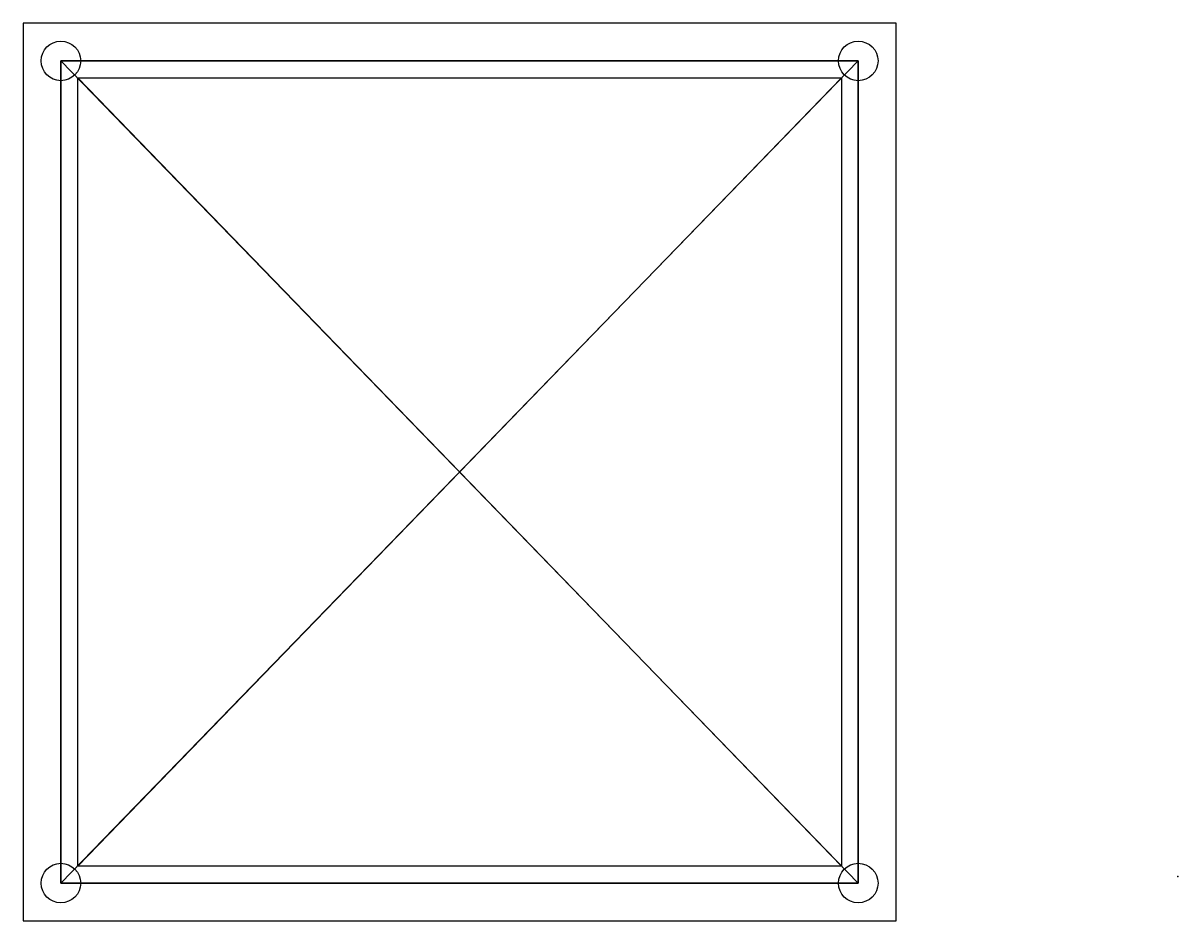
# Model space of a CAD drawing. Header units: millimetres. Extents: x -137 to 0, y -5 to 102.
import ezdxf

# ---------------------------------------------------------------- set-up
doc = ezdxf.new("R2010")
doc.units = ezdxf.units.MM
doc.header["$MEASUREMENT"] = 0
for name, color, linetype in [('OmniSort v1_Sketch1', 7, 'Continuous'), ('OmniSort v1_Sketch2', 7, 'Continuous'), ('OmniSort v1_Sketch3', 7, 'Continuous')]:
    doc.layers.add(name, color=color, linetype=linetype)

msp = doc.modelspace()

# ---------------------------------------------------------------- linework, layer by layer
at = {"layer": 'OmniSort v1_Sketch1'}
for p, q in [((-132.8, 97), (-38, -0.8)), ((-38, 97), (-132.8, -0.8)), ((-132.8, -0.8), (-132.8, 97)), ((-132.8, 97), (-38, 97)), ((-38, 97), (-38, -0.8)), ((-38, -0.8), (-132.8, -0.8))]:
    msp.add_line(p, q, dxfattribs=at)
for p in [(-85.4, 48.1), (0, 0)]:
    msp.add_point(p, dxfattribs=at)
at = {"layer": 'OmniSort v1_Sketch2'}
for p, q in [((-38, 97, 3), (-132.8, 97, 3)), ((-132.8, 97, 3), (-132.8, -0.8, 3)), ((-38, -0.8, 3), (-38, 97, 3)), ((-40, 95, 3), (-130.8, 1.2, 3)), ((-130.8, 95, 3), (-40, 95, 3)), ((-130.8, 1.2, 3), (-130.8, 95, 3)), ((-130.8, 95, 3), (-40, 1.2, 3)), ((-40, 95, 3), (-40, 1.2, 3)), ((-40, 1.2, 3), (-130.8, 1.2, 3)), ((-132.8, -0.8, 3), (-38, -0.8, 3))]:
    msp.add_line(p, q, dxfattribs=at)
for p in [(-85.4, 48.1, 3), (0, 0, 3)]:
    msp.add_point(p, dxfattribs=at)
at = {"layer": 'OmniSort v1_Sketch3'}
for p, q in [((-33.5, 101.5, 13), (-137.3, 101.5, 13)), ((-137.3, 101.5, 13), (-137.3, -5.3, 13)), ((-33.5, -5.3, 13), (-33.5, 101.5, 13)), ((-38, 97, 13), (-132.8, 97, 13)), ((-132.8, 97, 13), (-132.8, -0.8, 13)), ((-38, -0.8, 13), (-38, 97, 13)), ((-130.8, 95, 13), (-40, 95, 13)), ((-130.8, 1.2, 13), (-130.8, 95, 13)), ((-40, 95, 13), (-40, 1.2, 13)), ((-40, 1.2, 13), (-130.8, 1.2, 13)), ((-132.8, -0.8, 13), (-38, -0.8, 13)), ((-137.3, -5.3, 13), (-33.5, -5.3, 13))]:
    msp.add_line(p, q, dxfattribs=at)
for centre in [(-132.8, 97, 13), (-38, 97, 13), (-132.8, -0.8, 13), (-38, -0.8, 13)]:
    msp.add_circle(centre, 2.35, dxfattribs=at)
msp.add_point((0, 0, 13), dxfattribs=at)

doc.saveas('drawing.dxf')
